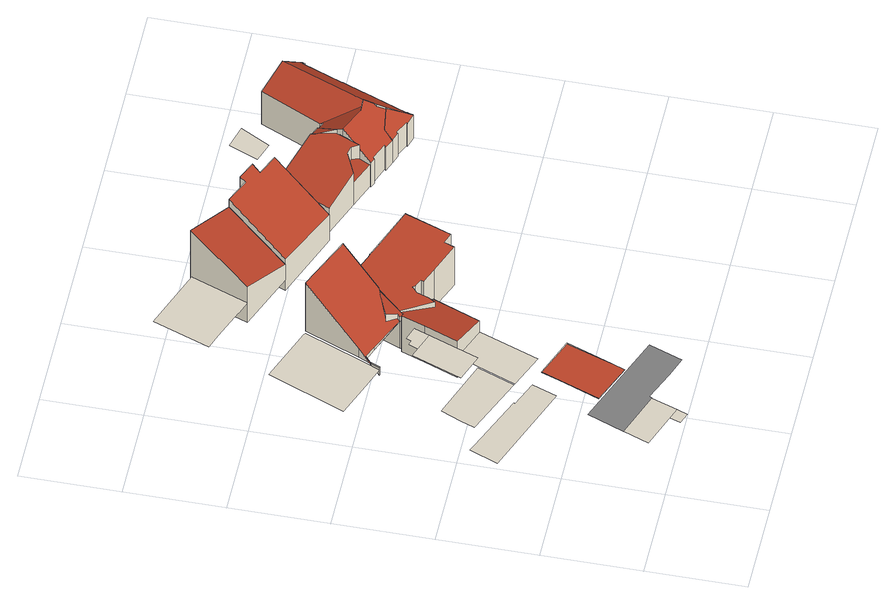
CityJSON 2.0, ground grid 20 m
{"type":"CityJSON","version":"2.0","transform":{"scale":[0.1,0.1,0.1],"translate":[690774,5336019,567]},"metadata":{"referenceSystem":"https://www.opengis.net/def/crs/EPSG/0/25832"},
"CityObjects":{
"building1":{"type":"Building","attributes":{"area_m2":55.53,"max_x":690797.88,"max_y":5336030,"min_x":690786.38,"min_y":5336021.5,"rf_extrusion_mode":"skip","rf_force_lod11":false,"rf_h_ground":567.78,"rf_h_pc_98p":0,"rf_h_roof_50p":0,"rf_h_roof_70p":0,"rf_h_roof_max":0,"rf_h_roof_min":0,"rf_is_glass_roof":false,"rf_nodata_frac":0.95,"rf_nodata_r":0,"rf_pc_select":"_HIGHEST_YET_INSUFFICIENT_COVERAGE","rf_pc_year":2026,"rf_pointcloud_unusable":true,"rf_pt_density":7.64,"rf_roof_planes":0,"rf_roof_type":"no points","rf_success":true,"rf_t_run":0,"source_file":"690_5336.gml"},"geometry":[{"type":"MultiSurface","lod":"0","boundaries":[[[0,1,2,3]]]}]},
"building2":{"type":"Building","attributes":{"area_m2":118.25,"max_x":690795.81,"max_y":5336057,"min_x":690774.81,"min_y":5336044,"rf_extrusion_mode":"skip","rf_force_lod11":false,"rf_h_ground":568.67,"rf_h_pc_98p":0,"rf_h_roof_50p":0,"rf_h_roof_70p":0,"rf_h_roof_max":0,"rf_h_roof_min":0,"rf_is_glass_roof":false,"rf_nodata_frac":0.962,"rf_nodata_r":0,"rf_pc_select":"_HIGHEST_YET_INSUFFICIENT_COVERAGE","rf_pc_year":2026,"rf_pointcloud_unusable":true,"rf_pt_density":4,"rf_roof_planes":0,"rf_roof_type":"no points","rf_success":true,"rf_t_run":0,"source_file":"690_5336.gml"},"geometry":[{"type":"MultiSurface","lod":"0","boundaries":[[[4,5,6,7,8,9,10]]]}]},
"building3":{"type":"Building","attributes":{"area_m2":5.8,"max_x":690795.94,"max_y":5336022.5,"min_x":690792.81,"min_y":5336019,"rf_extrusion_mode":"skip","rf_force_lod11":false,"rf_h_ground":567.78,"rf_h_pc_98p":0,"rf_h_roof_50p":0,"rf_h_roof_70p":0,"rf_h_roof_max":0,"rf_h_roof_min":0,"rf_is_glass_roof":false,"rf_nodata_frac":1,"rf_nodata_r":0,"rf_pc_select":"_HIGHEST_YET_INSUFFICIENT_COVERAGE","rf_pc_year":0,"rf_pointcloud_unusable":true,"rf_pt_density":0,"rf_roof_planes":0,"rf_roof_type":"no points","rf_success":true,"rf_t_run":0,"source_file":"690_5336.gml"},"geometry":[{"type":"MultiSurface","lod":"0","boundaries":[[[0,11,12,13]]]}]},
"building4":{"type":"Building","attributes":{"area_m2":101.1,"max_x":690793.38,"max_y":5336063.5,"min_x":690778.38,"min_y":5336051.5,"rf_extrusion_mode":"skip","rf_force_lod11":false,"rf_h_ground":573.72,"rf_h_pc_98p":0,"rf_h_roof_50p":0,"rf_h_roof_70p":0,"rf_h_roof_max":0,"rf_h_roof_min":0,"rf_is_glass_roof":false,"rf_nodata_frac":0.955,"rf_nodata_r":0,"rf_pc_select":"_HIGHEST_YET_INSUFFICIENT_COVERAGE","rf_pc_year":2026,"rf_pointcloud_unusable":true,"rf_pt_density":4,"rf_roof_planes":0,"rf_roof_type":"no points","rf_success":true,"rf_t_run":0,"source_file":"690_5336.gml"},"geometry":[{"type":"MultiSurface","lod":"0","boundaries":[[[14,15,16,17,18]]]}]},
"building5":{"type":"Building","attributes":{"area_m2":160.46,"max_x":690811.12,"max_y":5336037.5,"min_x":690788.38,"min_y":5336023,"rf_extrusion_mode":"standard","rf_force_lod11":false,"rf_h_ground":567.78,"rf_h_pc_98p":0,"rf_h_roof_50p":567.78,"rf_h_roof_70p":567.78,"rf_h_roof_max":567.78,"rf_h_roof_min":567.78,"rf_is_glass_roof":false,"rf_nodata_frac":0.938,"rf_nodata_r":0,"rf_pc_select":"_HIGHEST_YET_INSUFFICIENT_COVERAGE","rf_pc_year":2026,"rf_pointcloud_unusable":false,"rf_pt_density":16.2,"rf_ridgelines":0,"rf_rmse_lod22":0,"rf_roof_planes":1,"rf_roof_type":"horizontal","rf_success":true,"rf_t_run":1,"rf_volume_lod22":1.21e-12,"source_file":"690_5336.gml"},"children":["building5-1"]},
"building5-1":{"type":"BuildingPart","parents":["building5"],"geometry":[{"type":"MultiSurface","lod":"2.2","boundaries":[[[19,20,21,22,23,24,25]]],"semantics":{"surfaces":[{"type":"GroundSurface"}],"values":[0]}}]},
"building6":{"type":"Building","attributes":{"area_m2":212.73,"max_x":690792.81,"max_y":5336096.5,"min_x":690774.56,"min_y":5336076.5,"rf_extrusion_mode":"skip","rf_force_lod11":false,"rf_h_ground":576.67,"rf_h_pc_98p":0,"rf_h_roof_50p":0,"rf_h_roof_70p":0,"rf_h_roof_max":0,"rf_h_roof_min":0,"rf_is_glass_roof":false,"rf_nodata_frac":0.933,"rf_nodata_r":0,"rf_pc_select":"_HIGHEST_YET_INSUFFICIENT_COVERAGE","rf_pc_year":2026,"rf_pointcloud_unusable":true,"rf_pt_density":6.04,"rf_roof_planes":0,"rf_roof_type":"no planes","rf_success":true,"rf_t_run":0,"source_file":"690_5336.gml"},"geometry":[{"type":"MultiSurface","lod":"0","boundaries":[[[26,27,28,29,30,31,32,33]]]}]},
"building7":{"type":"Building","attributes":{"area_m2":65.28,"max_x":690797.19,"max_y":5336071,"min_x":690787.69,"min_y":5336059,"rf_extrusion_mode":"skip","rf_force_lod11":false,"rf_h_ground":576.47,"rf_h_pc_98p":0,"rf_h_roof_50p":0,"rf_h_roof_70p":0,"rf_h_roof_max":0,"rf_h_roof_min":0,"rf_is_glass_roof":false,"rf_nodata_frac":0.923,"rf_nodata_r":0,"rf_pc_select":"_HIGHEST_YET_INSUFFICIENT_COVERAGE","rf_pc_year":2026,"rf_pointcloud_unusable":true,"rf_pt_density":5,"rf_roof_planes":0,"rf_roof_type":"no points","rf_success":true,"rf_t_run":0,"source_file":"690_5336.gml"},"geometry":[{"type":"MultiSurface","lod":"0","boundaries":[[[34,35,36,37]]]}]},
"building8":{"type":"Building","attributes":{"area_m2":98.35,"max_x":690802.12,"max_y":5336063,"min_x":690790.44,"min_y":5336048.5,"rf_extrusion_mode":"skip","rf_force_lod11":false,"rf_h_ground":574.22,"rf_h_pc_98p":0,"rf_h_roof_50p":0,"rf_h_roof_70p":0,"rf_h_roof_max":0,"rf_h_roof_min":0,"rf_is_glass_roof":false,"rf_nodata_frac":0.88,"rf_nodata_r":0,"rf_pc_select":"_HIGHEST_YET_INSUFFICIENT_COVERAGE","rf_pc_year":2026,"rf_pointcloud_unusable":true,"rf_pt_density":45.02,"rf_roof_planes":0,"rf_roof_type":"no planes","rf_success":true,"rf_t_run":1,"source_file":"690_5336.gml"},"geometry":[{"type":"MultiSurface","lod":"0","boundaries":[[[38,39,40,41]]]}]},
"building9":{"type":"Building","attributes":{"area_m2":113.41,"max_x":690807.62,"max_y":5336048,"min_x":690794.75,"min_y":5336033,"rf_extrusion_mode":"standard","rf_force_lod11":false,"rf_h_ground":568.67,"rf_h_pc_98p":0,"rf_h_roof_50p":568.67,"rf_h_roof_70p":568.72,"rf_h_roof_max":568.72,"rf_h_roof_min":568.67,"rf_is_glass_roof":false,"rf_nodata_frac":0.89,"rf_nodata_r":0,"rf_pc_select":"_HIGHEST_YET_INSUFFICIENT_COVERAGE","rf_pc_year":2026,"rf_pointcloud_unusable":false,"rf_pt_density":27.12,"rf_ridgelines":0,"rf_rmse_lod22":0.457,"rf_roof_planes":2,"rf_roof_type":"multiple horizontal","rf_success":true,"rf_t_run":2,"rf_volume_lod22":-4.18,"source_file":"690_5336.gml"},"children":["building9-1"]},
"building9-1":{"type":"BuildingPart","parents":["building9"],"geometry":[{"type":"MultiSurface","lod":"2.2","boundaries":[[[42,43,44,45]],[[43,46,47,44]],[[44,47,48]],[[49,42,45]],[[42,49,50]],[[46,43,50]],[[46,50,49,45,48,47]]],"semantics":{"surfaces":[{"type":"GroundSurface"},{"type":"WallSurface","on_footprint_edge":true},{"type":"RoofSurface","rf_azimuth":38.78,"rf_h_roof_50p":568.63,"rf_h_roof_70p":568.68,"rf_h_roof_max":568.77,"rf_h_roof_min":568.49,"rf_slope":1.1}],"values":[0,1,1,1,1,1,2]}}]},
"building10":{"type":"Building","attributes":{"area_m2":12.14,"max_x":690798.31,"max_y":5336073,"min_x":690793.38,"min_y":5336069,"rf_extrusion_mode":"skip","rf_force_lod11":false,"rf_h_ground":576.47,"rf_h_pc_98p":0,"rf_h_roof_50p":0,"rf_h_roof_70p":0,"rf_h_roof_max":0,"rf_h_roof_min":0,"rf_is_glass_roof":false,"rf_nodata_frac":0.896,"rf_nodata_r":0,"rf_pc_select":"_HIGHEST_YET_INSUFFICIENT_COVERAGE","rf_pc_year":2026,"rf_pointcloud_unusable":true,"rf_pt_density":12.8,"rf_roof_planes":0,"rf_roof_type":"no points","rf_success":true,"rf_t_run":0,"source_file":"690_5336.gml"},"geometry":[{"type":"MultiSurface","lod":"0","boundaries":[[[51,36,52,53,54,55]]]}]},
"building11":{"type":"Building","attributes":{"area_m2":177.84,"max_x":690805,"max_y":5336092,"min_x":690786.44,"min_y":5336074.5,"rf_extrusion_mode":"standard","rf_force_lod11":false,"rf_h_ground":577.33,"rf_h_pc_98p":0,"rf_h_roof_50p":579.72,"rf_h_roof_70p":579.97,"rf_h_roof_max":580.47,"rf_h_roof_min":578.17,"rf_is_glass_roof":false,"rf_nodata_frac":0.797,"rf_nodata_r":0,"rf_pc_select":"_HIGHEST_YET_INSUFFICIENT_COVERAGE","rf_pc_year":2026,"rf_pointcloud_unusable":false,"rf_pt_density":73.94,"rf_ridgelines":0,"rf_rmse_lod22":1.48,"rf_roof_planes":4,"rf_roof_type":"slanted","rf_success":true,"rf_t_run":9,"rf_volume_lod22":1168.93,"source_file":"690_5336.gml"},"children":["building11-1"]},
"building11-1":{"type":"BuildingPart","parents":["building11"],"geometry":[{"type":"MultiSurface","lod":"2.2","boundaries":[[[56,57,58,59,60,61,62,63,64,65]],[[66,63,62,67]],[[68,59,69]],[[58,70,69]],[[59,68,71,60]],[[67,62,61,72]],[[60,71,73]],[[72,61,73]],[[74,75,64,63,66]],[[76,65,64,75]],[[70,58,57,77]],[[78,56,65,76]],[[79,80,81,56,78]],[[82,83,84]],[[75,74,84]],[[56,81,85]],[[77,57,85]],[[83,82,80,79]],[[83,79,78,76,75,84]],[[80,82,84,74,66,67,72,73,71,68,69,70,77,85,81]]],"semantics":{"surfaces":[{"type":"GroundSurface"},{"type":"WallSurface","on_footprint_edge":true},{"type":"WallSurface","on_footprint_edge":false},{"type":"RoofSurface","rf_azimuth":166.25,"rf_h_roof_50p":580.48,"rf_h_roof_70p":580.97,"rf_h_roof_max":582.2,"rf_h_roof_min":578.6,"rf_slope":39.25},{"type":"RoofSurface","rf_azimuth":195.89,"rf_h_roof_50p":584.36,"rf_h_roof_70p":586.78,"rf_h_roof_max":590.85,"rf_h_roof_min":576.17,"rf_slope":42.78}],"values":[0,1,1,1,1,1,1,1,1,1,1,1,2,2,2,1,1,2,3,4]}}]},
"building12":{"type":"Building","attributes":{"area_m2":165.88,"max_x":690801.81,"max_y":5336120.5,"min_x":690784.88,"min_y":5336104,"rf_extrusion_mode":"skip","rf_force_lod11":false,"rf_h_ground":577.58,"rf_h_pc_98p":0,"rf_h_roof_50p":0,"rf_h_roof_70p":0,"rf_h_roof_max":0,"rf_h_roof_min":0,"rf_is_glass_roof":false,"rf_nodata_frac":0.89,"rf_nodata_r":0,"rf_pc_select":"_HIGHEST_YET_INSUFFICIENT_COVERAGE","rf_pc_year":2026,"rf_pointcloud_unusable":true,"rf_pt_density":32.6,"rf_roof_planes":0,"rf_roof_type":"no planes","rf_success":true,"rf_t_run":1,"source_file":"690_5336.gml"},"geometry":[{"type":"MultiSurface","lod":"0","boundaries":[[[86,87,88,89,90,91,92]]]}]},
"building13":{"type":"Building","attributes":{"area_m2":359.8,"max_x":690824.88,"max_y":5336087.5,"min_x":690795,"min_y":5336060.5,"rf_extrusion_mode":"standard","rf_force_lod11":false,"rf_h_ground":568.47,"rf_h_pc_98p":0,"rf_h_roof_50p":577.97,"rf_h_roof_70p":578.08,"rf_h_roof_max":578.67,"rf_h_roof_min":577.47,"rf_h_roof_ridge":578.3,"rf_is_glass_roof":false,"rf_nodata_frac":0.707,"rf_nodata_r":0,"rf_pc_select":"_HIGHEST_YET_INSUFFICIENT_COVERAGE","rf_pc_year":2026,"rf_pointcloud_unusable":false,"rf_pt_density":53.19,"rf_ridgelines":4,"rf_rmse_lod22":1.08,"rf_roof_planes":20,"rf_roof_type":"slanted","rf_success":true,"rf_t_run":23,"rf_volume_lod22":3568.18,"source_file":"690_5336.gml"},"children":["building13-1"]},
"building13-1":{"type":"BuildingPart","parents":["building13"],"geometry":[{"type":"Solid","lod":"2.2","boundaries":[[[[93,94,95,96,97,98,99,100,101,102,103,104,105,106,107,108,109,110,111,112,113,114,115,116,117,118]],[[119,104,103,120,121]],[[122,111,110,123]],[[124,112,111,122]],[[125,108,107,126]],[[127,109,108,125]],[[123,110,109,127]],[[128,105,104,119]],[[129,106,105,128]],[[126,107,106,129]],[[130,94,93,131]],[[132,102,101,133]],[[120,103,102,132]],[[133,101,100,134]],[[135,99,98,136]],[[134,100,99,135]],[[137,97,96,138]],[[138,96,95,139]],[[136,98,97,137]],[[131,93,118,140]],[[140,118,117,141]],[[141,117,116,142]],[[142,116,115,143]],[[144,113,112,124]],[[145,114,113,144]],[[143,115,114,145]],[[146,139,95,94,130]],[[147,148,139,146]],[[121,120,148,147]],[[148,120,132,133,134,135,136,137,138,139]],[[121,147,146,130,131,140,141,142,143,145,144,124,122,123,127,125,126,129,128,119]]]],"semantics":{"surfaces":[{"type":"GroundSurface"},{"type":"WallSurface","on_footprint_edge":true},{"type":"WallSurface","on_footprint_edge":false},{"type":"RoofSurface","rf_azimuth":110.15,"rf_h_roof_50p":577.91,"rf_h_roof_70p":578.17,"rf_h_roof_max":578.85,"rf_h_roof_min":577.16,"rf_slope":9.17},{"type":"RoofSurface","rf_azimuth":351.15,"rf_h_roof_50p":578.56,"rf_h_roof_70p":578.67,"rf_h_roof_max":578.97,"rf_h_roof_min":578.09,"rf_slope":2.55}],"values":[[0,1,1,1,1,1,1,1,1,1,1,1,1,1,1,1,1,1,1,1,1,1,1,1,1,1,1,2,2,3,4]]}}]},
"building14":{"type":"Building","attributes":{"area_m2":167.84,"max_x":690814.25,"max_y":5336116,"min_x":690797.38,"min_y":5336099.5,"rf_extrusion_mode":"standard","rf_force_lod11":false,"rf_h_ground":572.17,"rf_h_pc_98p":0,"rf_h_roof_50p":0,"rf_h_roof_70p":0,"rf_h_roof_max":0,"rf_h_roof_min":0,"rf_is_glass_roof":false,"rf_nodata_frac":0.864,"rf_nodata_r":0,"rf_pc_select":"_HIGHEST_YET_INSUFFICIENT_COVERAGE","rf_pc_year":2026,"rf_pointcloud_unusable":false,"rf_pt_density":36.17,"rf_ridgelines":0,"rf_rmse_lod22":2.02,"rf_roof_planes":6,"rf_roof_type":"slanted","rf_success":true,"rf_t_run":3,"rf_volume_lod22":1880.95,"source_file":"690_5336.gml"},"children":["building14-1"]},
"building14-1":{"type":"BuildingPart","parents":["building14"],"geometry":[{"type":"Solid","lod":"2.2","boundaries":[[[[149,150,151,152]],[[153,150,149,154]],[[154,149,152,155]],[[156,151,150,153]],[[155,152,151,156]],[[155,156,153,154]]]],"semantics":{"surfaces":[{"type":"GroundSurface"},{"type":"WallSurface","on_footprint_edge":true},{"type":"RoofSurface","rf_azimuth":168.53,"rf_h_roof_50p":583.57,"rf_h_roof_70p":585.25,"rf_h_roof_max":590.39,"rf_h_roof_min":577.05,"rf_slope":37.68}],"values":[[0,1,1,1,1,2]]}}]},
"building15":{"type":"Building","attributes":{"area_m2":195.93,"max_x":690828.19,"max_y":5336111,"min_x":690809.56,"min_y":5336094,"rf_extrusion_mode":"standard","rf_force_lod11":false,"rf_h_ground":569.33,"rf_h_pc_98p":0,"rf_h_roof_50p":0,"rf_h_roof_70p":0,"rf_h_roof_max":0,"rf_h_roof_min":0,"rf_is_glass_roof":false,"rf_nodata_frac":0.86,"rf_nodata_r":0,"rf_pc_select":"_HIGHEST_YET_INSUFFICIENT_COVERAGE","rf_pc_year":2026,"rf_pointcloud_unusable":false,"rf_pt_density":24.51,"rf_ridgelines":0,"rf_rmse_lod22":0.779,"rf_roof_planes":3,"rf_roof_type":"slanted","rf_success":true,"rf_t_run":5,"rf_volume_lod22":2427.25,"source_file":"690_5336.gml"},"children":["building15-1"]},
"building15-1":{"type":"BuildingPart","parents":["building15"],"geometry":[{"type":"Solid","lod":"2.2","boundaries":[[[[157,158,159,160,161,162,163,164]],[[165,163,162,166]],[[167,164,163,165]],[[166,162,161,168]],[[168,161,160,169]],[[170,158,157,171]],[[169,160,159,172]],[[172,159,158,170]],[[171,157,164,167]],[[171,167,165,166,168,169,172,170]]]],"semantics":{"surfaces":[{"type":"GroundSurface"},{"type":"WallSurface","on_footprint_edge":true},{"type":"RoofSurface","rf_azimuth":193.08,"rf_h_roof_50p":581.87,"rf_h_roof_70p":583.7,"rf_h_roof_max":587.2,"rf_h_roof_min":576.73,"rf_slope":35.15}],"values":[[0,1,1,1,1,1,1,1,1,2]]}}]},
"building16":{"type":"Building","attributes":{"area_m2":160.98,"max_x":690840.81,"max_y":5336104.5,"min_x":690823.75,"min_y":5336088.5,"rf_extrusion_mode":"standard","rf_force_lod11":false,"rf_h_ground":571.62,"rf_h_pc_98p":0,"rf_h_roof_50p":580.92,"rf_h_roof_70p":581.58,"rf_h_roof_max":582.72,"rf_h_roof_min":577.53,"rf_is_glass_roof":false,"rf_nodata_frac":0.595,"rf_nodata_r":0,"rf_pc_select":"_HIGHEST_YET_INSUFFICIENT_COVERAGE","rf_pc_year":2026,"rf_pointcloud_unusable":false,"rf_pt_density":90.02,"rf_ridgelines":0,"rf_rmse_lod22":2.54,"rf_roof_planes":14,"rf_roof_type":"slanted","rf_success":true,"rf_t_run":20,"rf_volume_lod22":1342.06,"source_file":"690_5336.gml"},"children":["building16-1"]},
"building16-1":{"type":"BuildingPart","parents":["building16"],"geometry":[{"type":"Solid","lod":"2.2","boundaries":[[[[173,174,175,176,177,178,179,180]],[[181,182,183,184]],[[185,186,182,181]],[[187,188,189]],[[190,191,189]],[[192,175,174,190]],[[193,173,180,194]],[[195,178,177,183]],[[188,187,176,175,192]],[[184,183,177,176,187]],[[194,180,179,196,197]],[[196,179,178,195]],[[191,190,174,173,193]],[[197,196,186,185]],[[188,192,190,189]],[[186,196,195,183,182]],[[197,185,181,184,187,189,191,193,194]]]],"semantics":{"surfaces":[{"type":"GroundSurface"},{"type":"WallSurface","on_footprint_edge":false},{"type":"WallSurface","on_footprint_edge":true},{"type":"RoofSurface","rf_azimuth":29.17,"rf_h_roof_50p":581.79,"rf_h_roof_70p":582.11,"rf_h_roof_max":582.84,"rf_h_roof_min":580.99,"rf_slope":24.89},{"type":"RoofSurface","rf_azimuth":199.31,"rf_h_roof_50p":577.79,"rf_h_roof_70p":577.85,"rf_h_roof_max":581.6,"rf_h_roof_min":577.65,"rf_slope":5.63},{"type":"RoofSurface","rf_azimuth":275.32,"rf_h_roof_50p":580.05,"rf_h_roof_70p":580.69,"rf_h_roof_max":582.84,"rf_h_roof_min":578.27,"rf_slope":13.58}],"values":[[0,1,1,1,1,2,2,2,2,2,2,2,2,1,3,4,5]]}}]},
"building17":{"type":"Building","attributes":{"area_m2":28.83,"max_x":690843.75,"max_y":5336116,"min_x":690836.75,"min_y":5336109,"rf_extrusion_mode":"skip","rf_force_lod11":false,"rf_h_ground":574.42,"rf_h_pc_98p":0,"rf_h_roof_50p":0,"rf_h_roof_70p":0,"rf_h_roof_max":0,"rf_h_roof_min":0,"rf_is_glass_roof":false,"rf_nodata_frac":0.947,"rf_nodata_r":0,"rf_pc_select":"_HIGHEST_YET_INSUFFICIENT_COVERAGE","rf_pc_year":2026,"rf_pointcloud_unusable":true,"rf_pt_density":4,"rf_roof_planes":0,"rf_roof_type":"no points","rf_success":true,"rf_t_run":0,"source_file":"690_5336.gml"},"geometry":[{"type":"MultiSurface","lod":"0","boundaries":[[[198,199,200,201,202,203]]]}]},
"building18":{"type":"Building","attributes":{"area_m2":337.88,"max_x":690859.69,"max_y":5336112,"min_x":690836.62,"min_y":5336083,"rf_extrusion_mode":"standard","rf_force_lod11":false,"rf_h_ground":571.62,"rf_h_pc_98p":0,"rf_h_roof_50p":581.62,"rf_h_roof_70p":582.38,"rf_h_roof_max":583.53,"rf_h_roof_min":578.33,"rf_h_roof_ridge":583.72,"rf_is_glass_roof":false,"rf_nodata_frac":0,"rf_nodata_r":0,"rf_pc_select":"PREFERRED_AND_LATEST","rf_pc_year":2026,"rf_pointcloud_unusable":false,"rf_pt_density":1197.29,"rf_ridgelines":5,"rf_rmse_lod22":1.35,"rf_roof_planes":34,"rf_roof_type":"slanted","rf_success":true,"rf_t_run":168,"rf_volume_lod22":3264.46,"source_file":"690_5336.gml"},"children":["building18-1"]},
"building18-1":{"type":"BuildingPart","parents":["building18"],"geometry":[{"type":"Solid","lod":"2.2","boundaries":[[[[204,205,206,207,208,209,210,211,212,213,214,215,216,217,218,219,220,175,221,222,223,224,225,226,227,228,229,230]],[[231,217,216,232]],[[233,226,225,234]],[[235,227,226,233]],[[234,225,224,236]],[[236,224,223,237]],[[238,205,204,239]],[[240,206,205,238]],[[241,215,214,242]],[[243,221,175,244]],[[245,222,221,243]],[[246,219,218,247]],[[247,218,217,231]],[[248,220,219,246]],[[249,250,242,251]],[[244,175,220,248]],[[232,216,215,241]],[[252,210,209,253]],[[253,209,208,254,255]],[[256,212,211,257]],[[258,213,212,256]],[[257,211,210,252]],[[251,242,214,213,258]],[[254,208,207,259]],[[260,261,262]],[[255,254,262]],[[263,264,265]],[[266,267,265]],[[267,266,268,261,260]],[[269,230,229,270]],[[270,229,228,271]],[[271,228,227,235]],[[272,273,274]],[[237,223,222,245]],[[275,276,277]],[[261,268,250,249]],[[259,207,206,240]],[[264,263,273,278]],[[278,273,272,276,275]],[[239,204,230,269]],[[261,249,251,258,256,257,252,253,255,262]],[[278,275,277,248,246,247,231,232,241,242,250,268,266,265,264]],[[276,245,243,244,248,277]],[[245,276,272,274,236,237]],[[239,269,270,271,235,233,234,236,274,273,263,265,267,260,262,254,259,240,238]]]],"semantics":{"surfaces":[{"type":"GroundSurface"},{"type":"WallSurface","on_footprint_edge":true},{"type":"WallSurface","on_footprint_edge":false},{"type":"RoofSurface","rf_azimuth":201.43,"rf_h_roof_50p":579.18,"rf_h_roof_70p":579.66,"rf_h_roof_max":581.21,"rf_h_roof_min":578.02,"rf_slope":40.24},{"type":"RoofSurface","rf_azimuth":197.12,"rf_h_roof_50p":581.32,"rf_h_roof_70p":582.3,"rf_h_roof_max":584.17,"rf_h_roof_min":578.01,"rf_slope":42.36},{"type":"RoofSurface","rf_azimuth":28.74,"rf_h_roof_50p":582.3,"rf_h_roof_70p":582.79,"rf_h_roof_max":584.17,"rf_h_roof_min":580.19,"rf_slope":30.27},{"type":"RoofSurface","rf_azimuth":291.24,"rf_h_roof_50p":582,"rf_h_roof_70p":582.63,"rf_h_roof_max":583.76,"rf_h_roof_min":580.15,"rf_slope":25.06},{"type":"RoofSurface","rf_azimuth":111.33,"rf_h_roof_50p":580.79,"rf_h_roof_70p":581.92,"rf_h_roof_max":583.76,"rf_h_roof_min":577.59,"rf_slope":42.27}],"values":[[0,1,1,1,1,1,1,1,1,1,1,1,1,1,2,1,1,1,1,1,1,1,1,1,2,2,2,2,2,1,1,1,2,1,2,2,1,2,2,1,3,4,5,6,7]]}}]}
},
"vertices":[
[220,24,8],[238,76,8],[144,110,8],[124,59,8],
[8,324,17],[199,251,17],[218,301,17],[164,323,17],[165,325,17],[44,376,17],[31,382,17],
[196,33,8],[188,11,8],[211,2,8],
[44,376,67],[165,325,67],[194,400,67],[72,445,67],[55,405,67],
[144,111,8],[173,185,8],[371,108,8],[345,41,8],[302,57,8],[241,81,8],[239,76,8],
[6,619,97],[78,592,97],[124,575,97],[143,619,97],[188,730,97],[183,732,97],[163,740,97],[71,775,97],
[137,421,95],[194,400,95],[232,501,95],[175,522,95],
[235,294,72],[281,415,72],[210,442,72],[164,323,72],
[208,171,17],[254,291,17],[336,259,17],[291,139,17],[254,291,15],[336,259,15],[301,167,17],[208,171,18],[229,225,17],
[194,515,95],[243,532,95],[215,542,95],[211,531,95],[201,534,95],
[248,561,103],[165,594,103],[139,604,103],[126,574,103],[124,575,103],[143,619,103],[188,730,103],[310,683,103],[280,608,103],[259,557,103],[310,683,226],[188,730,236],[126,574,82],[135,595,103],[139,604,112],[124,575,82],[143,619,127],[133,596,103],[280,608,151],[280,608,147],[259,557,111],[165,594,110],[248,561,116],[251,566,120],[251,566,107],[248,561,102],[230,584,117],[230,584,137],[271,604,145],[232,568,103],
[109,898,106],[140,887,106],[205,862,106],[205,861,106],[234,850,106],[278,966,106],[152,1014,106],
[327,553,15],[315,543,15],[306,519,15],[316,515,15],[318,511,15],[281,415,15],[210,443,15],[236,512,15],[253,559,15],[259,557,15],[262,565,15],[310,683,15],[352,667,15],[352,666,15],[395,649,15],[396,650,15],[401,647,15],[423,638,15],[509,605,15],[471,509,15],[449,517,15],[440,496,15],[376,522,15],[344,535,15],[347,541,15],[330,548,15],[310,683,111],[262,565,113],[262,565,116],[509,605,116],[423,638,114],[471,509,120],[396,650,113],[395,649,113],[401,647,113],[352,667,112],[352,666,112],[315,543,117],[327,553,117],[259,557,113],[253,559,114],[236,512,114],[210,443,114],[281,415,102],[318,511,102],[316,515,102],[306,519,104],[330,548,117],[347,541,117],[344,535,118],[376,522,118],[449,517,119],[440,496,120],[306,519,118],[296,504,119],[296,504,105],
[355,803,52],[234,850,52],[279,969,52],[403,921,52],[234,850,150],[355,803,95],[403,921,177],[279,969,233],
[497,748,23],[355,803,23],[403,921,23],[457,900,23],[461,912,23],[501,896,23],[494,880,23],[542,862,23],[494,880,185],[501,896,197],[542,862,180],[461,912,201],[457,900,193],[355,803,109],[497,748,94],[403,921,198],
[539,856,46],[645,815,46],[668,806,46],[654,766,46],[636,719,46],[627,697,46],[575,718,46],[497,748,46],[629,734,144],[629,734,110],[636,719,109],[636,719,146],[615,738,141],[615,738,110],[654,766,150],[654,766,160],[648,801,147],[645,815,142],[645,815,146],[668,806,141],[539,856,120],[497,748,112],[627,697,106],[575,718,106],[575,718,132],
[666,899,74],[698,958,74],[651,971,74],[628,915,74],[627,913,74],[658,902,74],
[799,745,46],[801,745,46],[766,657,46],[770,655,46],[765,643,46],[764,642,46],[742,649,46],[742,651,46],[714,664,46],[713,661,46],[694,668,46],[674,676,46],[675,679,46],[639,693,46],[637,690,46],[626,695,46],[649,753,46],[685,799,46],[687,805,46],[743,929,46],[800,901,46],[855,875,46],[857,874,46],[855,869,46],[847,872,46],[814,789,46],[816,788,46],[639,693,114],[675,679,112],[857,874,107],[855,875,109],[855,869,107],[800,901,165],[743,929,135],[801,745,112],[799,745,114],[766,657,112],[674,676,109],[694,668,107],[685,799,136],[668,806,137],[687,805,132],[626,695,112],[637,690,111],[649,753,169],[704,685,125],[704,685,124],[694,668,109],[742,649,108],[764,642,110],[765,643,109],[765,643,111],[714,664,111],[742,651,110],[713,661,109],[770,655,109],[742,690,144],[742,690,141],[757,660,121],[736,713,157],[736,713,158],[736,712,157],[735,706,151],[735,706,156],[742,690,140],[816,788,114],[814,789,116],[847,872,115],[729,731,163],[729,731,169],[733,731,165],[723,731,170],[723,731,160],[706,731,165],[729,731,171]
]}
